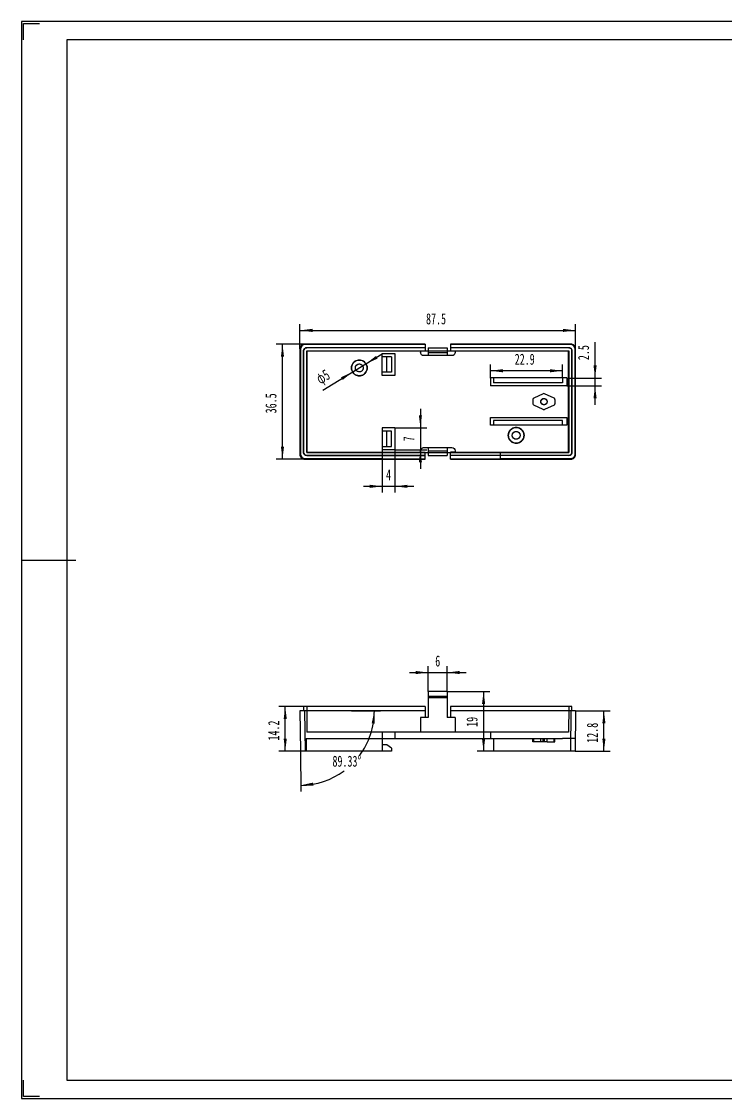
# Model space of a CAD drawing. Header units: millimetres. Extents: x 657 to 1141, y -242 to 100.
# Drawn here: x 657.1 to 880.5, y -241.7 to 100.1 of the extents above; entities that cross this region are included whole.
import ezdxf

# ---------------------------------------------------------------- set-up
doc = ezdxf.new("R2010")
doc.units = ezdxf.units.MM
doc.layers.get('0').update_dxf_attribs({"lineweight": 0})
for name, color, linetype, lineweight in [('CAXA4', 3, 'Continuous', 25), ('图框_内框线', 5, 'Continuous', 50), ('图框_外框线', 7, 'Continuous', 0), ('图框_角线', 5, 'Continuous', 140)]:
    doc.layers.add(name, color=color, linetype=linetype, lineweight=lineweight)
doc.styles.add('标准', font='', dxfattribs={"width": 0.667})
doc.styles.get('标准').set_extended_font_data('FangSong_GB2312')
doc.dimstyles.new('标准', dxfattribs={"dimtxt": 3.5, "dimasz": 4, "dimexe": 2, "dimexo": 0, "dimtad": 1, "dimdsep": 46, "dimtxsty": '标准', "dimcen": 0, "dimdle": 6, "dimazin": 2, "dimtfac": 1, "dimtdec": 3, "dimtmove": 0, "dimatfit": 3, "dimfxl": 0, "dimtolj": 1, "dimtzin": 0, "dimarcsym": 0})

# ---------------------------------------------------------------- blocks, each defined once
blk = doc.blocks.new('*CAXBLOCK01')
at = {"layer": 'CAXA4', "linetype": 'Continuous', "lineweight": 25}
for points in [[(745.45, 2.07), (749.45, 1.57), (749.45, 2.57)], [(832.95, 2.07), (828.95, 1.57), (828.95, 2.57)]]:
    blk.add_hatch(color=0, dxfattribs=at).paths.add_polyline_path(points, flags=0)
at = {"layer": 'CAXA4', "color": 0, "linetype": 'Continuous', "lineweight": 25}
for p, q in [((745.45, -3.79), (745.45, 4.07)), ((832.95, -3.79), (832.95, 4.07)), ((745.45, 2.07), (832.95, 2.07))]:
    blk.add_line(p, q, dxfattribs=at)
at = {"layer": 'CAXA4', "color": 0, "linetype": 'Continuous', "lineweight": 25, "insert": (785.48, 7.49), "char_height": 3.5, "attachment_point": 1, "style": '标准'}
blk.add_mtext('\\fFangSong_GB2312|b0|i0|p34;87.5', dxfattribs=at)
blk = doc.blocks.new('*CAXBLOCK12')
at = {"layer": 'CAXA4', "linetype": 'Continuous', "lineweight": 25}
for points in [[(739.92, -2.29), (740.42, -6.29), (739.42, -6.29)], [(739.92, -38.79), (740.42, -34.79), (739.42, -34.79)]]:
    blk.add_hatch(color=0, dxfattribs=at).paths.add_polyline_path(points, flags=0)
at = {"layer": 'CAXA4', "color": 0, "linetype": 'Continuous', "lineweight": 25}
for p, q in [((746.95, -2.29), (737.92, -2.29)), ((739.92, -38.79), (739.92, -2.29)), ((746.95, -38.79), (737.92, -38.79))]:
    blk.add_line(p, q, dxfattribs=at)
at = {"layer": 'CAXA4', "color": 0, "linetype": 'Continuous', "lineweight": 25, "insert": (734.5, -24.26), "char_height": 3.5, "attachment_point": 1, "rotation": 90, "style": '标准'}
blk.add_mtext('\\fFangSong_GB2312|b0|i0|p34;36.5', dxfattribs=at)
blk = doc.blocks.new('*CAXBLOCK23')
at = {"layer": 'CAXA4', "linetype": 'Continuous', "lineweight": 25}
for points in [[(766.43, -8.53), (770.11, -6.87), (769.59, -6.02)], [(762.17, -11.14), (759.02, -13.65), (758.49, -12.8)]]:
    blk.add_hatch(color=0, dxfattribs=at).paths.add_polyline_path(points, flags=0)
at = {"layer": 'CAXA4', "color": 0, "linetype": 'Continuous', "lineweight": 25}
blk.add_line((752.78, -16.88), (771.55, -5.4), dxfattribs=at)
at = {"layer": 'CAXA4', "color": 0, "linetype": 'Continuous', "lineweight": 25, "insert": (750.11, -12.16), "char_height": 3.5, "attachment_point": 1, "rotation": 31.4368, "style": '标准'}
blk.add_mtext('\\fFangSong_GB2312|b0|i0|p34;φ5', dxfattribs=at)
blk = doc.blocks.new('*CAXBLOCK34')
at = {"layer": 'CAXA4', "linetype": 'Continuous', "lineweight": 25}
for points in [[(783.7, -28.84), (783.2, -24.84), (784.2, -24.84)], [(783.7, -35.84), (783.2, -39.84), (784.2, -39.84)]]:
    blk.add_hatch(color=0, dxfattribs=at).paths.add_polyline_path(points, flags=0)
at = {"layer": 'CAXA4', "color": 0, "linetype": 'Continuous', "lineweight": 25}
for p, q in [((783.7, -22.84), (783.7, -41.84)), ((775.6, -28.84), (785.7, -28.84)), ((775.6, -35.84), (785.7, -35.84))]:
    blk.add_line(p, q, dxfattribs=at)
at = {"layer": 'CAXA4', "color": 0, "linetype": 'Continuous', "lineweight": 25, "insert": (778.28, -33.14), "char_height": 3.5, "attachment_point": 1, "rotation": 90, "style": '标准'}
blk.add_mtext('\\fFangSong_GB2312|b0|i0|p34;7', dxfattribs=at)
blk = doc.blocks.new('*CAXBLOCK45')
at = {"layer": 'CAXA4', "linetype": 'Continuous', "lineweight": 25}
for points in [[(771.6, -47.42), (767.6, -46.92), (767.6, -47.92)], [(775.6, -47.42), (779.6, -46.92), (779.6, -47.92)]]:
    blk.add_hatch(color=0, dxfattribs=at).paths.add_polyline_path(points, flags=0)
at = {"layer": 'CAXA4', "color": 0, "linetype": 'Continuous', "lineweight": 25}
for p, q in [((771.6, -35.84), (771.6, -49.42)), ((775.6, -35.84), (775.6, -49.42)), ((781.6, -47.42), (765.6, -47.42))]:
    blk.add_line(p, q, dxfattribs=at)
at = {"layer": 'CAXA4', "color": 0, "linetype": 'Continuous', "lineweight": 25, "insert": (772.8, -42), "char_height": 3.5, "attachment_point": 1, "style": '标准'}
blk.add_mtext('\\fFangSong_GB2312|b0|i0|p34;4', dxfattribs=at)
blk = doc.blocks.new('*CAXBLOCK56')
at = {"layer": 'CAXA4', "linetype": 'Continuous', "lineweight": 25}
for points in [[(805.9, -10.74), (809.9, -10.24), (809.9, -11.24)], [(828.8, -10.74), (824.8, -10.24), (824.8, -11.24)]]:
    blk.add_hatch(color=0, dxfattribs=at).paths.add_polyline_path(points, flags=0)
at = {"layer": 'CAXA4', "color": 0, "linetype": 'Continuous', "lineweight": 25}
for p, q in [((805.9, -13.04), (805.9, -8.74)), ((828.8, -13.04), (828.8, -8.74)), ((828.8, -10.74), (805.9, -10.74))]:
    blk.add_line(p, q, dxfattribs=at)
at = {"layer": 'CAXA4', "color": 0, "linetype": 'Continuous', "lineweight": 25, "insert": (813.63, -5.32), "char_height": 3.5, "attachment_point": 1, "style": '标准'}
blk.add_mtext('\\fFangSong_GB2312|b0|i0|p34;22.9', dxfattribs=at)
blk = doc.blocks.new('*CAXBLOCK67')
at = {"layer": 'CAXA4', "linetype": 'Continuous', "lineweight": 25}
for points in [[(839.14, -13.04), (839.64, -9.04), (838.64, -9.04)], [(839.14, -15.54), (839.64, -19.54), (838.64, -19.54)]]:
    blk.add_hatch(color=0, dxfattribs=at).paths.add_polyline_path(points, flags=0)
at = {"layer": 'CAXA4', "color": 0, "linetype": 'Continuous', "lineweight": 25}
for p, q in [((839.14, -21.54), (839.14, -1.69)), ((830.2, -13.04), (841.14, -13.04)), ((830.2, -15.54), (841.14, -15.54))]:
    blk.add_line(p, q, dxfattribs=at)
at = {"layer": 'CAXA4', "color": 0, "linetype": 'Continuous', "lineweight": 25, "insert": (833.72, -7.36), "char_height": 3.5, "attachment_point": 1, "rotation": 90, "style": '标准'}
blk.add_mtext('\\fFangSong_GB2312|b0|i0|p34;2.5', dxfattribs=at)
blk = doc.blocks.new('*CAXBLOCK1112')
at = {"layer": 'CAXA4', "linetype": 'Continuous', "lineweight": 25}
for points in [[(841.94, -118.68), (842.44, -122.68), (841.44, -122.68)], [(841.94, -131.48), (842.44, -127.48), (841.44, -127.48)]]:
    blk.add_hatch(color=0, dxfattribs=at).paths.add_polyline_path(points, flags=0)
at = {"layer": 'CAXA4', "color": 0, "linetype": 'Continuous', "lineweight": 25}
for p, q in [((832.95, -118.68), (843.94, -118.68)), ((841.94, -131.48), (841.94, -118.68)), ((832.8, -131.48), (843.94, -131.48))]:
    blk.add_line(p, q, dxfattribs=at)
at = {"layer": 'CAXA4', "color": 0, "linetype": 'Continuous', "lineweight": 25, "insert": (836.52, -128.81), "char_height": 3.5, "attachment_point": 1, "rotation": 90, "style": '标准'}
blk.add_mtext('\\fFangSong_GB2312|b0|i0|p34;12.8', dxfattribs=at)
blk = doc.blocks.new('*CAXBLOCK1213')
at = {"layer": 'CAXA4', "linetype": 'Continuous', "lineweight": 25}
for points in [[(740.79, -117.28), (741.29, -121.28), (740.29, -121.28)], [(740.79, -131.48), (741.29, -127.48), (740.29, -127.48)]]:
    blk.add_hatch(color=0, dxfattribs=at).paths.add_polyline_path(points, flags=0)
at = {"layer": 'CAXA4', "color": 0, "linetype": 'Continuous', "lineweight": 25}
for p, q in [((746.6, -117.28), (738.79, -117.28)), ((740.79, -131.48), (740.79, -117.28)), ((745.6, -131.48), (738.79, -131.48))]:
    blk.add_line(p, q, dxfattribs=at)
at = {"layer": 'CAXA4', "color": 0, "linetype": 'Continuous', "lineweight": 25, "insert": (735.37, -128.11), "char_height": 3.5, "attachment_point": 1, "rotation": 90, "style": '标准'}
blk.add_mtext('\\fFangSong_GB2312|b0|i0|p34;14.2', dxfattribs=at)
blk = doc.blocks.new('*CAXBLOCK1314')
at = {"layer": 'CAXA4', "linetype": 'Continuous', "lineweight": 25}
for points in [[(769.08, -118.68), (769.23, -122.75), (768.25, -122.58)], [(745.73, -142.31), (749.79, -142.41), (749.61, -141.43)]]:
    blk.add_hatch(color=0, dxfattribs=at).paths.add_polyline_path(points, flags=0)
at = {"layer": 'CAXA4', "color": 0, "linetype": 'Continuous', "lineweight": 25}
for p, q in [((761.8, -118.68), (771.08, -118.68)), ((745.6, -131.48), (745.75, -144.31))]:
    blk.add_line(p, q, dxfattribs=at)
for start, end in [(323.0242, 360), (270.671, 306.4447)]:
    blk.add_arc((745.45, -118.68), 23.63, start, end, dxfattribs=at)
at = {"layer": 'CAXA4', "color": 0, "linetype": 'Continuous', "lineweight": 25, "insert": (755.78, -132.89), "char_height": 3.5, "attachment_point": 1, "style": '标准'}
blk.add_mtext('\\fFangSong_GB2312|b0|i0|p34;89.33{%%D}', dxfattribs=at)
blk = doc.blocks.new('*CAXBLOCK1415')
at = {"layer": 'CAXA4', "linetype": 'Continuous', "lineweight": 25}
for points in [[(803.75, -112.48), (803.25, -116.48), (804.25, -116.48)], [(803.75, -131.48), (803.25, -127.48), (804.25, -127.48)]]:
    blk.add_hatch(color=0, dxfattribs=at).paths.add_polyline_path(points, flags=0)
at = {"layer": 'CAXA4', "color": 0, "linetype": 'Continuous', "lineweight": 25}
for p, q in [((792.2, -112.48), (805.75, -112.48)), ((803.75, -112.48), (803.75, -131.48)), ((806.9, -131.48), (801.75, -131.48))]:
    blk.add_line(p, q, dxfattribs=at)
at = {"layer": 'CAXA4', "color": 0, "linetype": 'Continuous', "lineweight": 25, "insert": (798.33, -123.76), "char_height": 3.5, "attachment_point": 1, "rotation": 90, "style": '标准'}
blk.add_mtext('\\fFangSong_GB2312|b0|i0|p34;19', dxfattribs=at)
blk = doc.blocks.new('*CAXBLOCK1516')
at = {"layer": 'CAXA4', "linetype": 'Continuous', "lineweight": 25}
for points in [[(786.2, -106.51), (782.2, -107.01), (782.2, -106.01)], [(792.2, -106.51), (796.2, -107.01), (796.2, -106.01)]]:
    blk.add_hatch(color=0, dxfattribs=at).paths.add_polyline_path(points, flags=0)
at = {"layer": 'CAXA4', "color": 0, "linetype": 'Continuous', "lineweight": 25}
for p, q in [((786.2, -112.48), (786.2, -104.51)), ((792.2, -112.48), (792.2, -104.51)), ((780.2, -106.51), (798.2, -106.51))]:
    blk.add_line(p, q, dxfattribs=at)
at = {"layer": 'CAXA4', "color": 0, "linetype": 'Continuous', "lineweight": 25, "insert": (788.4, -101.09), "char_height": 3.5, "attachment_point": 1, "style": '标准'}
blk.add_mtext('\\fFangSong_GB2312|b0|i0|p34;6', dxfattribs=at)

msp = doc.modelspace()

# ---------------------------------------------------------------- linework, layer by layer
at = {"color": 0, "linetype": 'Continuous', "lineweight": 25}
for p, q in [((747.1, -2.437), (746.95, -2.287)), ((785.2, -2.287), (746.951, -2.287)), ((771.601, -2.437), (747.1, -2.437)), ((785.2, -2.39), (771.601, -2.39)), ((785.2, -2.287), (785.2, -4.478)), ((793.201, -2.287), (793.201, -4.478)), ((831.451, -2.287), (793.201, -2.287)), ((809.001, -2.39), (793.201, -2.39)), ((831.301, -2.437), (809.001, -2.437)), ((831.451, -2.287), (831.301, -2.437)), ((745.451, -3.787), (745.451, -37.287)), ((745.451, -3.787), (745.6, -3.937)), ((745.6, -3.937), (745.6, -37.137)), ((746.601, -4.437), (746.601, -36.637)), ((785.2, -3.437), (747.601, -3.437)), ((747.601, -36.637), (747.601, -4.437)), ((747.601, -4.437), (747.697, -4.533)), ((747.601, -4.437), (830.801, -4.437)), ((747.697, -4.533), (747.697, -36.541)), ((783.701, -4.533), (747.697, -4.533)), ((771.601, -5.237), (775.601, -5.237)), ((771.601, -12.237), (771.601, -5.237)), ((774.501, -6.287), (771.601, -6.287)), ((773.001, -11.187), (773.001, -6.287)), ((774.501, -6.287), (774.501, -11.187)), ((775.601, -5.237), (775.601, -12.237)), ((783.701, -4.478), (783.701, -4.937)), ((785.2, -4.478), (783.701, -4.478)), ((793.701, -5.937), (784.701, -5.937)), ((786.201, -3.437), (786.201, -5.937)), ((786.201, -3.437), (792.201, -3.437)), ((786.201, -4.937), (792.201, -4.937)), ((792.201, -3.437), (792.201, -5.937)), ((830.791, -3.437), (793.201, -3.437)), ((794.701, -4.478), (793.201, -4.478)), ((794.701, -4.478), (794.701, -4.937)), ((830.704, -4.533), (794.701, -4.533)), ((830.801, -4.437), (830.704, -4.533)), ((830.704, -36.541), (830.704, -4.533)), ((830.801, -4.437), (830.801, -36.637)), ((831.801, -36.637), (831.801, -4.437)), ((832.801, -3.937), (832.951, -3.787)), ((832.801, -13.037), (832.801, -3.937)), ((832.951, -37.287), (832.951, -3.787)), ((774.501, -11.187), (771.601, -11.187)), ((775.601, -12.237), (771.601, -12.237)), ((828.801, -13.037), (805.901, -13.037)), ((805.901, -13.037), (805.901, -15.537)), ((806.901, -13.037), (806.901, -14.537)), ((828.801, -13.037), (828.801, -14.537)), ((830.201, -13.037), (828.801, -13.037)), ((830.201, -13.037), (830.201, -15.537)), ((832.847, -13.037), (832.801, -13.037)), ((832.847, -28.037), (832.847, -13.037)), ((830.201, -15.537), (805.901, -15.537)), ((828.801, -14.537), (806.901, -14.537)), ((819.401, -19.858), (819.401, -21.216)), ((822.693, -18.032), (819.693, -19.404)), ((826.108, -19.404), (823.108, -18.032)), ((826.401, -19.858), (826.401, -21.216)), ((822.693, -23.042), (819.693, -21.671)), ((826.108, -21.671), (823.108, -23.042)), ((805.901, -25.537), (830.201, -25.537)), ((805.901, -28.037), (805.901, -25.537)), ((828.801, -26.537), (806.901, -26.537)), ((806.901, -26.537), (806.901, -28.037)), ((828.801, -28.037), (828.801, -26.537)), ((830.201, -25.537), (830.201, -28.037)), ((775.601, -28.837), (771.601, -28.837)), ((771.601, -28.837), (771.601, -35.837)), ((774.501, -29.887), (771.601, -29.887)), ((773.001, -34.787), (773.001, -29.887)), ((774.501, -34.787), (774.501, -29.887)), ((775.601, -28.837), (775.601, -35.837)), ((828.801, -28.037), (805.901, -28.037)), ((830.201, -28.037), (828.801, -28.037)), ((832.801, -37.137), (832.801, -28.037)), ((832.847, -28.037), (832.801, -28.037)), ((745.6, -37.137), (745.451, -37.287)), ((747.601, -36.637), (747.697, -36.541)), ((747.601, -36.637), (830.801, -36.637)), ((747.697, -36.541), (783.701, -36.541)), ((771.601, -34.787), (774.501, -34.787)), ((775.601, -35.837), (771.601, -35.837)), ((783.701, -36.596), (783.701, -36.137)), ((783.701, -36.596), (785.2, -36.596)), ((784.701, -35.137), (793.701, -35.137)), ((785.2, -38.787), (785.2, -36.596)), ((786.201, -35.137), (786.201, -37.637)), ((786.201, -36.137), (792.201, -36.137)), ((792.201, -35.137), (792.201, -37.637)), ((794.701, -36.596), (793.201, -36.596)), ((793.201, -38.787), (793.201, -36.596)), ((794.701, -36.137), (794.701, -36.596)), ((794.701, -36.541), (830.704, -36.541)), ((809.001, -36.837), (809.001, -38.684)), ((830.801, -36.637), (830.704, -36.541)), ((832.951, -37.287), (832.801, -37.137)), ((746.95, -38.787), (747.1, -38.637)), ((746.951, -38.787), (785.2, -38.787)), ((747.1, -38.637), (771.601, -38.637)), ((747.601, -37.637), (785.2, -37.637)), ((771.601, -38.684), (785.2, -38.684)), ((786.201, -37.637), (792.201, -37.637)), ((830.812, -37.637), (793.201, -37.637)), ((793.201, -38.684), (809.001, -38.684)), ((793.201, -38.787), (831.451, -38.787)), ((809.001, -38.637), (831.301, -38.637)), ((831.301, -38.637), (831.451, -38.787)), ((786.201, -112.483), (786.201, -120.783)), ((792.201, -112.483), (786.201, -112.483)), ((792.201, -112.483), (792.201, -120.783)), ((786.201, -113.983), (792.201, -113.983)), ((786.201, -114.483), (792.201, -114.483)), ((745.451, -118.683), (745.6, -131.483)), ((761.801, -118.683), (745.451, -118.683)), ((746.601, -117.283), (746.601, -118.683)), ((785.2, -117.283), (746.601, -117.283)), ((746.95, -118.683), (747.1, -131.483)), ((747.601, -117.283), (747.697, -125.483)), ((747.601, -117.283), (747.601, -118.683)), ((766.801, -118.683), (761.801, -118.683)), ((785.2, -118.683), (766.801, -118.683)), ((785.2, -117.283), (785.2, -120.783)), ((831.801, -117.283), (793.201, -117.283)), ((793.201, -117.283), (793.201, -120.783)), ((811.601, -118.683), (793.201, -118.683)), ((816.601, -118.683), (811.601, -118.683)), ((832.951, -118.683), (816.601, -118.683)), ((830.801, -117.283), (830.704, -125.483)), ((830.791, -117.283), (830.791, -118.683)), ((830.812, -117.283), (830.812, -118.683)), ((831.451, -118.683), (831.301, -131.483)), ((831.801, -118.683), (831.801, -117.285)), ((832.951, -118.683), (832.801, -131.483)), ((783.701, -120.783), (783.701, -125.483)), ((786.201, -120.783), (783.701, -120.783)), ((794.701, -120.783), (792.201, -120.783)), ((794.701, -120.783), (794.701, -125.483)), ((761.801, -125.483), (747.697, -125.483)), ((766.801, -125.483), (761.801, -125.483)), ((811.601, -125.483), (766.801, -125.483)), ((771.601, -125.483), (771.601, -127.483)), ((775.601, -125.483), (775.601, -127.483)), ((805.901, -125.483), (805.901, -127.483)), ((816.601, -125.483), (811.601, -125.483)), ((830.704, -125.483), (816.601, -125.483)), ((747.401, -127.483), (747.401, -131.483)), ((747.401, -127.483), (828.801, -127.483)), ((771.601, -127.483), (771.601, -131.483)), ((773.001, -129.483), (771.601, -129.483)), ((774.501, -130.483), (773.001, -129.483)), ((806.901, -127.483), (806.901, -131.483)), ((819.401, -128.483), (819.401, -127.483)), ((821.907, -128.483), (819.401, -128.483)), ((819.693, -128.483), (819.693, -127.483)), ((821.907, -128.483), (821.907, -127.483)), ((823.901, -128.483), (821.907, -128.483)), ((822.693, -128.483), (822.693, -127.483)), ((823.108, -128.483), (823.108, -127.483)), ((823.901, -128.483), (823.901, -127.483)), ((823.901, -128.483), (826.401, -128.483)), ((826.108, -128.483), (826.108, -127.483)), ((826.401, -128.483), (826.401, -127.483)), ((832.847, -127.483), (828.801, -127.483)), ((774.501, -131.483), (745.6, -131.483)), ((774.501, -130.483), (774.501, -131.483)), ((832.801, -131.483), (806.901, -131.483))]:
    msp.add_line(p, q, dxfattribs=at)
for centre, radius in [((764.301, -9.837), 2.5), ((764.299, -9.838), 1.251), ((822.904, -20.537), 0.997), ((814.101, -31.237), 2.5), ((814.099, -31.238), 1.251)]:
    msp.add_circle(centre, radius, dxfattribs=at)
for centre, radius, start, end in [((746.95, -3.787), 1.5, 89.99459, 180.00541), ((747.101, -3.937), 1.5, 90.01606, 180.00004), ((831.451, -3.787), 1.5, 359.99459, 90.00541), ((747.602, -4.439), 1.002, 90.10784, 179.89216), ((830.799, -4.439), 1.002, 0.10942, 90.40655), ((819.91, -19.865), 0.51, 115.28803, 179.27915), ((822.901, -18.494), 0.506, 65.7454, 114.2546), ((825.891, -19.865), 0.51, 0.72086, 64.71198), ((819.91, -21.21), 0.51, 180.72086, 244.71198), ((822.901, -22.581), 0.506, 245.7454, 294.2546), ((825.891, -21.21), 0.51, 295.28802, 359.27914), ((746.95, -37.287), 1.5, 179.99459, 270.00541), ((747.602, -36.635), 1.002, 180.10784, 269.89216), ((830.799, -36.635), 1.002, 270.75927, 359.89454), ((831.301, -37.138), 1.5, 269.99717, 0.00928), ((831.451, -37.287), 1.5, 269.99459, 0.00541)]:
    msp.add_arc(centre, radius, start, end, dxfattribs=at)
for centre, start_param, end_param in [((831.3, -3.937), 2.3562631, 3.9269458), ((747.101, -37.137), 5.4978557, 7.0685385)]:
    msp.add_ellipse(centre, major_axis=(-1.061, -1.061), ratio=0.9998629, start_param=start_param, end_param=end_param, dxfattribs=at)
for points in [[(746.601, -36.637), (746.601, -35.922), (746.601, -34.491), (746.601, -32.344), (746.601, -30.197), (746.601, -28.051), (746.601, -25.904), (746.601, -23.757), (746.601, -21.611), (746.601, -19.464), (746.601, -17.317), (746.601, -15.171), (746.6, -13.024), (746.601, -10.877), (746.6, -8.731), (746.601, -6.584), (746.599, -5.153), (746.601, -4.437)], [(784.701, -5.937), (784.177, -5.937), (783.701, -5.461), (783.701, -4.937)], [(794.701, -4.937), (794.701, -5.461), (794.224, -5.937), (793.701, -5.937)], [(831.801, -4.437), (831.801, -5.153), (831.801, -6.584), (831.801, -8.731), (831.801, -10.877), (831.801, -13.024), (831.801, -15.171), (831.801, -17.317), (831.801, -19.464), (831.801, -21.611), (831.801, -23.757), (831.801, -25.904), (831.801, -28.051), (831.8, -30.197), (831.801, -32.344), (831.8, -34.491), (831.802, -35.922), (831.801, -36.637)], [(783.701, -36.137), (783.701, -35.614), (784.177, -35.137), (784.701, -35.137)], [(793.701, -35.137), (794.224, -35.137), (794.701, -35.614), (794.701, -36.137)], [(785.2, -37.637), (772.667, -37.637), (760.134, -37.661), (747.601, -37.637)]]:
    msp.add_open_spline(points, degree=3, dxfattribs=at)
for points, knots in [([(746.601, -4.437), (746.601, -4.4), (746.605, -4.325), (746.624, -4.214), (746.655, -4.107), (746.698, -4.003), (746.753, -3.905), (746.818, -3.813), (746.892, -3.729), (746.976, -3.654), (747.068, -3.589), (747.166, -3.535), (747.27, -3.492), (747.378, -3.461), (747.488, -3.442), (747.563, -3.437), (747.601, -3.437)], [0, 0, 0, 0, 0.1120454, 0.2240967, 0.3361538, 0.4482168, 0.5602857, 0.6723604, 0.7844411, 0.8965276, 1.0086199, 1.1207182, 1.2328223, 1.3449323, 1.4570481, 1.5691703, 1.5691703, 1.5691703, 1.5691703]), ([(830.791, -3.437), (830.829, -3.437), (830.904, -3.441), (831.016, -3.459), (831.125, -3.49), (831.229, -3.532), (831.328, -3.586), (831.421, -3.651), (831.505, -3.726), (831.581, -3.81), (831.647, -3.902), (831.702, -4.001), (831.745, -4.105), (831.777, -4.213), (831.796, -4.325), (831.801, -4.4), (831.801, -4.437)], [0, 0, 0, 0, 0.11269, 0.225386, 0.3380879, 0.4507958, 0.5635097, 0.6762295, 0.7889554, 0.9016872, 1.0144249, 1.1271687, 1.2399184, 1.3526741, 1.4654358, 1.5782039, 1.5782039, 1.5782039, 1.5782039]), ([(766.801, -9.837), (766.8, -9.608), (766.733, -9.14), (766.443, -8.487), (765.973, -7.93), (765.357, -7.538), (764.661, -7.329), (763.936, -7.33), (763.245, -7.538), (762.635, -7.925), (762.165, -8.477), (761.868, -9.135), (761.802, -9.614), (761.801, -9.852)], [0, 0, 0, 0, 0.6879076, 1.3977428, 2.1182824, 2.8402939, 3.5579614, 4.2698345, 4.9825106, 5.6958645, 6.4090007, 7.1239893, 7.8372745, 7.8372745, 7.8372745, 7.8372745]), ([(761.801, -9.852), (761.804, -10.09), (761.876, -10.568), (762.181, -11.223), (762.658, -11.768), (763.273, -12.149), (763.967, -12.35), (764.691, -12.341), (765.382, -12.124), (765.989, -11.729), (766.45, -11.175), (766.734, -10.528), (766.8, -10.065), (766.801, -9.837)], [0, 0, 0, 0, 0.7132685, 1.4279112, 2.1407449, 2.8545288, 3.5683182, 4.2808006, 4.9964934, 5.7125371, 6.4249665, 7.1263371, 7.8079581, 7.8079581, 7.8079581, 7.8079581]), ([(763.05, -9.895), (763.051, -9.766), (763.085, -9.51), (763.221, -9.149), (763.492, -8.868), (763.822, -8.66), (764.218, -8.566), (764.629, -8.613), (765.011, -8.784), (765.317, -9.07), (765.507, -9.434), (765.55, -9.704), (765.551, -9.837)], [0, 0, 0, 0, 0.3873477, 0.7682373, 1.1354424, 1.5362772, 1.9236846, 2.3320498, 2.7559761, 3.1582231, 3.5658773, 3.9648066, 3.9648066, 3.9648066, 3.9648066]), ([(765.551, -9.837), (765.555, -9.962), (765.518, -10.222), (765.337, -10.582), (765.038, -10.867), (764.681, -11.054), (764.289, -11.108), (763.915, -11.037), (763.56, -10.883), (763.298, -10.598), (763.104, -10.27), (763.053, -10.017), (763.05, -9.895)], [0, 0, 0, 0, 0.3745742, 0.7716882, 1.1858752, 1.5933627, 1.9608442, 2.3496782, 2.7250726, 3.0977047, 3.4905051, 3.8558359, 3.8558359, 3.8558359, 3.8558359]), ([(821.907, -20.524), (821.911, -20.407), (821.956, -20.172), (822.138, -19.867), (822.418, -19.644), (822.752, -19.532), (823.108, -19.54), (823.439, -19.677), (823.707, -19.914), (823.873, -20.214), (823.906, -20.434), (823.901, -20.537)], [0, 0, 0, 0, 0.3502387, 0.7018925, 1.0456202, 1.3999004, 1.7391889, 2.0907291, 2.4524281, 2.7919758, 3.1017055, 3.1017055, 3.1017055, 3.1017055]), ([(823.901, -20.537), (823.901, -20.65), (823.861, -20.881), (823.687, -21.187), (823.413, -21.416), (823.079, -21.537), (822.722, -21.539), (822.39, -21.412), (822.117, -21.183), (821.943, -20.873), (821.907, -20.639), (821.907, -20.524)], [0, 0, 0, 0, 0.3380176, 0.6879641, 1.0333569, 1.3887694, 1.7326145, 2.0822737, 2.434039, 2.7796932, 3.1262945, 3.1262945, 3.1262945, 3.1262945]), ([(816.601, -31.237), (816.6, -31.008), (816.533, -30.54), (816.243, -29.887), (815.773, -29.33), (815.157, -28.938), (814.461, -28.729), (813.736, -28.73), (813.045, -28.938), (812.435, -29.325), (811.965, -29.877), (811.668, -30.535), (811.602, -31.014), (811.601, -31.252)], [0, 0, 0, 0, 0.6879076, 1.3977428, 2.1182824, 2.8402939, 3.5579614, 4.2698345, 4.9825106, 5.6958645, 6.4090007, 7.1239893, 7.8372745, 7.8372745, 7.8372745, 7.8372745]), ([(812.85, -31.295), (812.851, -31.166), (812.885, -30.91), (813.021, -30.549), (813.292, -30.268), (813.622, -30.06), (814.018, -29.966), (814.429, -30.013), (814.811, -30.184), (815.117, -30.47), (815.307, -30.834), (815.35, -31.104), (815.351, -31.237)], [0, 0, 0, 0, 0.3873477, 0.7682373, 1.1354424, 1.5362772, 1.9236846, 2.3320498, 2.7559761, 3.1582231, 3.5658773, 3.9648066, 3.9648066, 3.9648066, 3.9648066]), ([(811.601, -31.252), (811.604, -31.49), (811.676, -31.968), (811.981, -32.623), (812.458, -33.168), (813.073, -33.549), (813.767, -33.75), (814.491, -33.741), (815.182, -33.524), (815.789, -33.129), (816.25, -32.575), (816.534, -31.928), (816.6, -31.465), (816.601, -31.237)], [0, 0, 0, 0, 0.7132685, 1.4279112, 2.1407449, 2.8545288, 3.5683182, 4.2808006, 4.9964934, 5.7125371, 6.4249665, 7.1263371, 7.8079581, 7.8079581, 7.8079581, 7.8079581]), ([(815.351, -31.237), (815.355, -31.362), (815.318, -31.622), (815.137, -31.982), (814.838, -32.267), (814.481, -32.454), (814.089, -32.508), (813.715, -32.437), (813.36, -32.283), (813.098, -31.998), (812.904, -31.67), (812.853, -31.417), (812.85, -31.295)], [0, 0, 0, 0, 0.3745742, 0.7716882, 1.1858752, 1.5933627, 1.9608442, 2.3496782, 2.7250726, 3.0977047, 3.4905051, 3.8558359, 3.8558359, 3.8558359, 3.8558359]), ([(747.601, -37.637), (747.563, -37.637), (747.488, -37.633), (747.378, -37.614), (747.27, -37.583), (747.166, -37.54), (747.068, -37.485), (746.976, -37.42), (746.892, -37.345), (746.818, -37.262), (746.753, -37.17), (746.698, -37.072), (746.655, -36.968), (746.624, -36.86), (746.605, -36.749), (746.601, -36.675), (746.601, -36.637)], [0, 0, 0, 0, 0.1120454, 0.2240967, 0.3361538, 0.4482168, 0.5602857, 0.6723605, 0.7844411, 0.8965276, 1.00862, 1.1207182, 1.2328223, 1.3449323, 1.4570482, 1.5691704, 1.5691704, 1.5691704, 1.5691704]), ([(831.801, -36.637), (831.8, -36.674), (831.796, -36.749), (831.777, -36.859), (831.747, -36.966), (831.704, -37.069), (831.651, -37.167), (831.586, -37.258), (831.513, -37.341), (831.43, -37.416), (831.339, -37.481), (831.242, -37.536), (831.14, -37.58), (831.033, -37.612), (830.923, -37.632), (830.849, -37.636), (830.812, -37.637)], [0, 0, 0, 0, 0.1112345, 0.2224748, 0.3337208, 0.4449726, 0.5562301, 0.6674933, 0.7787623, 0.890037, 1.0013175, 1.1126037, 1.2238957, 1.3351934, 1.4464969, 1.5578065, 1.5578065, 1.5578065, 1.5578065])]:
    msp.add_open_spline(points, degree=3, knots=knots, dxfattribs=at)
at = {"layer": '图框_内框线', "color": 0, "linetype": 'Continuous', "lineweight": 25}
for points in [[(671.476, -235.927), (1135.222, -235.927), (1135.222, 94.334), (671.476, 94.334), (671.476, -235.927)], [(657.092, -70.797), (674.353, -70.797)]]:
    msp.add_lwpolyline(points, dxfattribs=at)
at = {"layer": '图框_外框线', "color": 0, "linetype": 'Continuous', "lineweight": 25}
msp.add_lwpolyline([(657.092, -241.681), (1140.976, -241.681), (1140.976, 100.087), (657.092, 100.087), (657.092, -241.681)], dxfattribs=at)
at = {"layer": '图框_角线', "color": 0, "linetype": 'Continuous', "lineweight": 25}
for points in [[(657.668, 94.334), (657.668, 99.512), (662.846, 99.512)], [(662.846, -241.105), (657.668, -241.105), (657.668, -235.927)]]:
    msp.add_lwpolyline(points, dxfattribs=at)

# ---------------------------------------------------------------- dimensions: what is measured, and where the dimension line sits
at = {"layer": 'CAXA4'}
for base, p1, p2, text, picture, middle in [((789.201, 2.072), (745.451, -3.787), (832.951, -3.787), '\\fFangSong_GB2312;87.5', '*CAXBLOCK01', (789.201, 5.094)), ((817.351, -10.744), (828.801, -13.037), (805.901, -13.037), '\\fFangSong_GB2312;22.9', '*CAXBLOCK56', (817.351, -7.722)), ((773.601, -47.424), (775.601, -35.837), (771.601, -35.837), '\\fFangSong_GB2312;4', '*CAXBLOCK45', (773.601, -44.401)), ((789.201, -106.509), (786.201, -112.483), (792.201, -112.483), '\\fFangSong_GB2312;6', '*CAXBLOCK1516', (789.201, -103.486))]:
    dim = msp.add_linear_dim(base=base, p1=p1, p2=p2, text=text, dimstyle='标准', dxfattribs=at)
    dim.commit()
    dim.dimension.update_dxf_attribs({"geometry": picture, "text_midpoint": middle})
for base, p1, p2, angle, text, picture, middle in [((739.917, -20.537), (746.951, -38.787), (746.951, -2.287), 90, '\\fFangSong_GB2312;36.5', '*CAXBLOCK12', (736.895, -20.537)), ((839.141, -4.614), (830.201, -15.537), (830.201, -13.037), 90, '\\fFangSong_GB2312;2.5', '*CAXBLOCK67', (836.118, -4.614)), ((783.7, -32.337), (775.601, -28.837), (775.601, -35.837), 90, '\\fFangSong_GB2312;7', '*CAXBLOCK34', (780.677, -32.337)), ((803.753, -121.983), (792.201, -112.483), (806.901, -131.483), 270, '\\fFangSong_GB2312;19', '*CAXBLOCK1415', (800.73, -121.983)), ((740.793, -124.383), (745.6, -131.483), (746.601, -117.283), 270, '\\fFangSong_GB2312;14.2', '*CAXBLOCK1213', (737.771, -124.383)), ((841.942, -125.083), (832.801, -131.483), (832.951, -118.683), 270, '\\fFangSong_GB2312;12.8', '*CAXBLOCK1112', (838.92, -125.083))]:
    dim = msp.add_linear_dim(base=base, p1=p1, p2=p2, angle=angle, text=text, dimstyle='标准', dxfattribs=at)
    dim.commit()
    dim.dimension.update_dxf_attribs({"geometry": picture, "text_midpoint": middle})
dim = msp.add_diameter_dim_2p(p1=(766.434, -8.533), p2=(762.167, -11.141), text='\\fFangSong_GB2312;φ5', dimstyle='标准', dxfattribs=at)
dim.commit()
dim.dimension.update_dxf_attribs({"geometry": '*CAXBLOCK23', "text_midpoint": (753.553, -12.865)})
dim = msp.add_angular_dim_2l(base=(762.254, -135.291), line1=((745.451, -118.683), (745.6, -131.483)), line2=((761.801, -118.683), (745.451, -118.683)), text='\\fFangSong_GB2312;89.33{%%D}', dimstyle='标准', dxfattribs=at)
dim.commit()
dim.dimension.update_dxf_attribs({"geometry": '*CAXBLOCK1314', "text_midpoint": (762.254, -135.291)})

doc.saveas('drawing.dxf')
